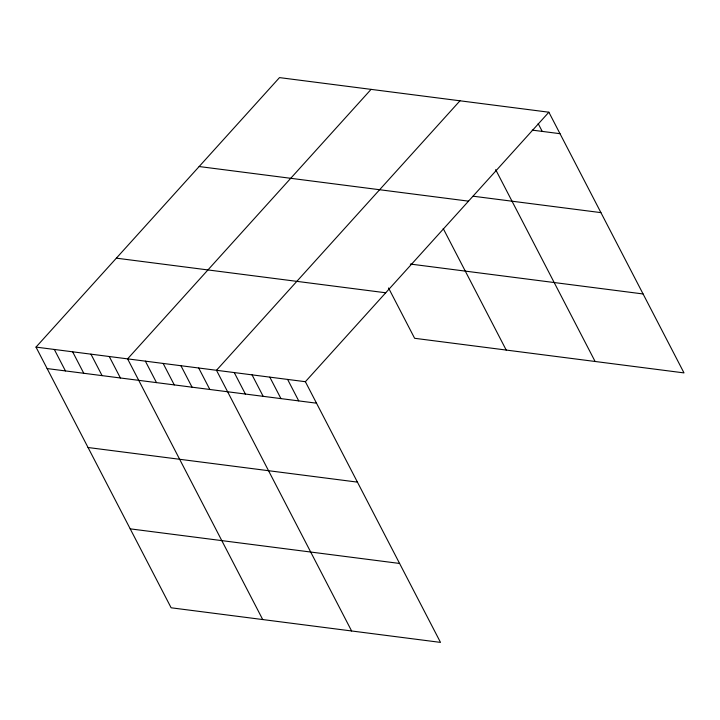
<?xml version="1.0" encoding="UTF-8"?>
<svg xmlns="http://www.w3.org/2000/svg" width="720" height="720" viewBox="0 0 720 720"><rect width="100%" height="100%" fill="white"/><g stroke="black" fill="none" stroke-linecap="round" stroke-linejoin="round"><path stroke-width="1.08" d="M36 347.103L305.379 381.708L440.505 642.393L171.126 607.788L36 347.103L279.495 77.607L548.874 112.212L684 372.897L414.621 338.292L388.53 287.964M371.079 89.37L127.593 358.866L262.719 619.551M459.981 100.791L216.486 370.287L351.612 630.972M305.379 381.708L548.874 112.212M532.224 130.113L560.007 133.686M473.13 196.209L600.921 212.625M199.143 166.536L468.522 201.15M410.337 264.051L643.077 293.958M116.352 258.165L385.731 292.779M47.133 368.568L316.512 403.182M88.047 447.516L357.426 482.121M130.203 528.849L399.591 563.454M538.173 123.588L542.223 131.4M495.657 169.623L595.107 361.476M443.205 228.51L506.205 350.055M287.604 379.431L298.728 400.896M269.82 377.145L280.953 398.61M252.045 374.859L263.169 396.333M234.261 372.573L245.394 394.047M198.702 368.01L209.835 389.475M180.927 365.724L192.06 387.189M163.152 363.438L174.276 384.912M145.368 361.152L156.501 382.626M109.269 356.517L120.402 377.982M90.954 354.159L102.087 375.633M72.639 351.81L83.763 373.275M54.315 349.452L65.448 370.926"/></g></svg>
